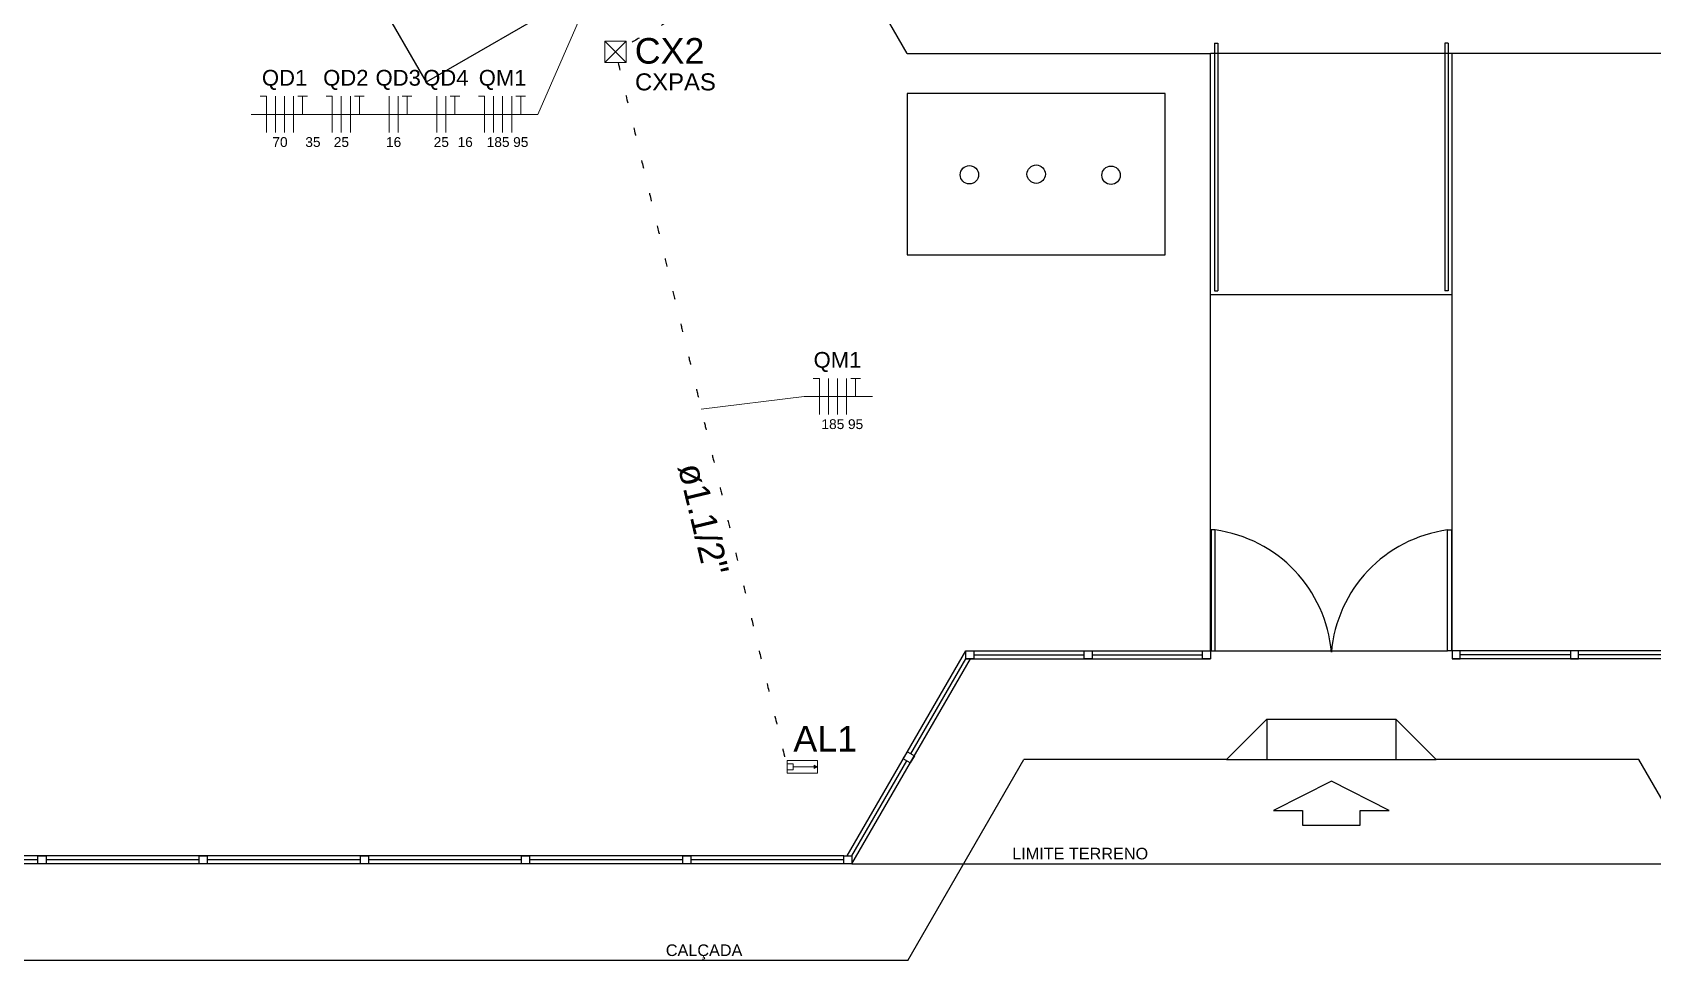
# Model space of a CAD drawing. Extents: x 175 to 700, y 53 to 250.
# Drawn here: x 355.23 to 375.33, y 171.11 to 182.64 of the extents above; entities that cross this region are included whole.
import ezdxf

# ---------------------------------------------------------------- set-up
doc = ezdxf.new("R2010")
doc.units = 0
doc.header["$LTSCALE"] = 2
doc.linetypes.add('DOT2', pattern=[3.175, 0, -3.175])
doc.linetypes.add('TRACEJADO_G', pattern=[0.375, 0.25, -0.125])
doc.layers.get('0').update_dxf_attribs({"linetype": 'CONTINUOUS'})
for name, color, linetype in [('A-PARED', 5, 'CONTINUOUS'), ('A-PISOS', 2, 'CONTINUOUS'), ('A-PISOS-CTEL', 2, 'TRACEJADO_G'), ('A-PISOS-NIVEL', 1, 'CONTINUOUS'), ('AR-PIS', 1, 'CONTINUOUS'), ('ARQ-EQP-VISTA', 1, 'CONTINUOUS'), ('ARQ-PIS-VISTA', 8, 'CONTINUOUS'), ('ARQ-SMB-1_100', 1, 'CONTINUOUS'), ('ARQ-TXT-1_075', 2, 'CONTINUOUS'), ('PORTAL_VTA_DIST', 2, 'CONTINUOUS'), ('PORTAL_VTA_PROX', 1, 'CONTINUOUS')]:
    doc.layers.add(name, color=color, linetype=linetype)
for name, color, linetype, lineweight in [('EL-Condutos', 4, 'CONTINUOUS', 30), ('EL-Fios', 9, 'CONTINUOUS', 20), ('EL-Textos condutos', 7, 'CONTINUOUS', 20), ('EL-Textos fios', 7, 'CONTINUOUS', 20), ('EL-Textos pontos', 5, 'CONTINUOUS', 20), ('P-SIMBOL', 5, 'CONTINUOUS', 20)]:
    doc.layers.add(name, color=color, linetype=linetype, lineweight=lineweight)
doc.styles.add('Arial', font='arial.ttf')
doc.styles.add('ESC-50-A20', font='arial.ttf', dxfattribs={"height": 0.1})

msp = doc.modelspace()

# ---------------------------------------------------------------- hatches: boundary and pattern name
at = {"layer": 'P-SIMBOL', "linetype": 'Continuous'}
msp.add_hatch(color=256, dxfattribs=at).paths.add_polyline_path([(364.973, 173.516), (364.929, 173.536), (364.929, 173.496)])

# ---------------------------------------------------------------- linework, layer by layer
at = {"color": 251}
for points in [[(366.911, 174.858), (366.811, 174.858), (366.811, 174.958), (366.911, 174.958)], [(368.379, 174.858), (368.279, 174.858), (368.279, 174.958), (368.379, 174.958)], [(369.848, 174.858), (369.748, 174.858), (369.748, 174.958), (369.848, 174.958)], [(372.848, 174.858), (372.948, 174.858), (372.948, 174.958), (372.848, 174.958)], [(374.316, 174.858), (374.416, 174.858), (374.416, 174.958), (374.316, 174.958)], [(366.173, 173.652), (366.123, 173.566), (366.036, 173.616), (366.086, 173.702)], [(355.398, 172.31), (355.298, 172.31), (355.298, 172.41), (355.398, 172.41)], [(357.398, 172.31), (357.298, 172.31), (357.298, 172.41), (357.398, 172.41)], [(359.398, 172.31), (359.298, 172.31), (359.298, 172.41), (359.398, 172.41)], [(361.398, 172.31), (361.298, 172.31), (361.298, 172.41), (361.398, 172.41)], [(363.398, 172.31), (363.298, 172.31), (363.298, 172.41), (363.398, 172.41)], [(365.398, 172.31), (365.298, 172.31), (365.298, 172.41), (365.398, 172.41)]]:
    msp.add_lwpolyline(points, close=True, dxfattribs=at)
at = {"layer": 'A-PARED', "color": 251}
msp.add_lwpolyline([(366.085, 179.876), (369.285, 179.876), (369.285, 181.876), (366.085, 181.876)], close=True, dxfattribs=at)
at = {"layer": 'A-PISOS', "color": 251}
for p in [(351.639, 196.698), (364.747, 184.694)]:
    msp.add_line(p, (360.114, 182.019), dxfattribs=at)
at = {"layer": 'A-PISOS-CTEL', "color": 251, "linetype": 'TRACEJADO_G', "ltscale": 150}
msp.add_line((365.398, 172.31), (377.298, 172.31), dxfattribs=at)
at = {"layer": 'A-PISOS-NIVEL', "color": 251}
for p, q in [((366.085, 182.376), (364.447, 185.213)), ((366.085, 182.376), (369.848, 182.376)), ((369.848, 174.958), (369.848, 182.376)), ((372.848, 182.376), (369.848, 182.376)), ((372.848, 174.958), (372.848, 182.376)), ((376.618, 182.376), (372.848, 182.376)), ((372.848, 179.376), (369.848, 179.376)), ((369.898, 179.426), (369.938, 179.426)), ((372.798, 179.426), (372.758, 179.426)), ((370.048, 173.608), (367.533, 173.608)), ((375.163, 173.608), (372.647, 173.608)), ((366.091, 171.11), (325.148, 171.11))]:
    msp.add_line(p, q, dxfattribs=at)
at = {"layer": 'AR-PIS', "color": 251, "ltscale": 10}
for p, q in [((366.129, 173.677), (366.811, 174.858)), ((366.911, 174.908), (368.279, 174.908)), ((368.379, 174.908), (369.748, 174.908)), ((374.316, 174.908), (372.948, 174.908)), ((375.785, 174.908), (374.416, 174.908)), ((365.398, 172.41), (366.079, 173.591)), ((355.298, 172.36), (353.398, 172.36)), ((357.298, 172.36), (355.398, 172.36)), ((359.298, 172.36), (357.398, 172.36)), ((361.298, 172.36), (359.398, 172.36)), ((363.298, 172.36), (361.398, 172.36)), ((365.298, 172.36), (363.398, 172.36))]:
    msp.add_line(p, q, dxfattribs=at)
at = {"layer": 'ARQ-EQP-VISTA', "color": 251}
for centre in [(366.857, 180.868), (367.685, 180.876), (368.614, 180.863)]:
    msp.add_circle(centre, 0.114, dxfattribs=at)
at = {"layer": 'ARQ-PIS-VISTA', "color": 251}
for p, q in [((369.898, 182.501), (369.898, 179.426)), ((369.898, 182.501), (369.938, 182.501)), ((369.938, 182.501), (369.938, 179.426)), ((372.758, 182.501), (372.758, 179.426)), ((372.798, 182.501), (372.758, 182.501)), ((372.798, 182.501), (372.798, 179.426)), ((370.048, 173.608), (370.548, 174.108)), ((370.548, 174.108), (372.147, 174.108)), ((370.548, 174.108), (370.548, 173.608)), ((372.147, 174.108), (372.147, 173.608)), ((372.647, 173.608), (372.147, 174.108)), ((370.048, 173.608), (372.647, 173.608))]:
    msp.add_line(p, q, dxfattribs=at)
at = {"layer": 'ARQ-SMB-1_100', "color": 251}
msp.add_lwpolyline([(371.707, 172.974), (372.066, 172.974), (371.348, 173.34), (370.629, 172.974), (370.989, 172.974), (370.989, 172.791), (371.707, 172.791), (371.707, 172.974)], dxfattribs=at)
at = {"layer": 'EL-Condutos', "linetype": 'DOT2', "ltscale": 0.05}
for points in [[(367.827, 185.479), (367.578, 185.336), (367.345, 185.202), (367.126, 185.076), (366.92, 184.958), (366.726, 184.846), (366.543, 184.741), (366.371, 184.642), (366.207, 184.548), (366.051, 184.458), (365.901, 184.372), (365.757, 184.289), (365.617, 184.209), (365.481, 184.131), (365.347, 184.054), (365.214, 183.977), (365.081, 183.901), (364.947, 183.824), (364.811, 183.746), (364.672, 183.666), (364.528, 183.583), (364.379, 183.497), (364.223, 183.408), (364.06, 183.314), (363.887, 183.215), (363.705, 183.11), (363.512, 182.999), (363.307, 182.881), (363.089, 182.755), (362.856, 182.622), (362.608, 182.479)], [(361.834, 183.649), (361.86, 183.597), (361.885, 183.547), (361.908, 183.5), (361.931, 183.456), (361.952, 183.414), (361.972, 183.375), (361.991, 183.337), (362.009, 183.301), (362.026, 183.266), (362.043, 183.233), (362.059, 183.201), (362.075, 183.17), (362.09, 183.139), (362.105, 183.109), (362.12, 183.08), (362.135, 183.05), (362.15, 183.02), (362.165, 182.99), (362.18, 182.96), (362.196, 182.928), (362.212, 182.896), (362.229, 182.863), (362.247, 182.828), (362.265, 182.792), (362.284, 182.754), (362.304, 182.714), (362.325, 182.671), (362.348, 182.627), (362.372, 182.58), (362.397, 182.53)], [(362.496, 182.264), (362.595, 181.847), (362.689, 181.457), (362.777, 181.091), (362.859, 180.748), (362.936, 180.426), (363.009, 180.122), (363.078, 179.835), (363.143, 179.564), (363.205, 179.305), (363.264, 179.058), (363.321, 178.82), (363.377, 178.59), (363.431, 178.365), (363.484, 178.143), (363.537, 177.923), (363.589, 177.703), (363.643, 177.48), (363.697, 177.254), (363.753, 177.021), (363.811, 176.78), (363.871, 176.53), (363.933, 176.268), (364, 175.992), (364.07, 175.7), (364.144, 175.391), (364.222, 175.063), (364.306, 174.713), (364.396, 174.34), (364.491, 173.942), (364.593, 173.516)]]:
    msp.add_spline(points, degree=3, dxfattribs=at)
at = {"layer": 'EL-Fios'}
for p, q in [((358.057, 181.843), (358.132, 181.843)), ((358.132, 181.393), (358.132, 181.843)), ((358.245, 181.393), (358.245, 181.843)), ((358.357, 181.393), (358.357, 181.843)), ((358.47, 181.393), (358.47, 181.843)), ((358.522, 181.843), (358.642, 181.843)), ((358.582, 181.618), (358.582, 181.843)), ((358.875, 181.843), (358.95, 181.843)), ((358.95, 181.393), (358.95, 181.843)), ((359.062, 181.393), (359.062, 181.843)), ((359.175, 181.393), (359.175, 181.843)), ((359.227, 181.843), (359.347, 181.843)), ((359.287, 181.618), (359.287, 181.843)), ((359.654, 181.393), (359.654, 181.843)), ((359.767, 181.393), (359.767, 181.843)), ((359.819, 181.843), (359.939, 181.843)), ((359.879, 181.618), (359.879, 181.843)), ((360.247, 181.393), (360.247, 181.843)), ((360.359, 181.393), (360.359, 181.843)), ((360.412, 181.843), (360.532, 181.843)), ((360.472, 181.618), (360.472, 181.843)), ((360.764, 181.843), (360.839, 181.843)), ((360.839, 181.393), (360.839, 181.843)), ((360.952, 181.393), (360.952, 181.843)), ((361.064, 181.393), (361.064, 181.843)), ((361.177, 181.393), (361.177, 181.843)), ((361.229, 181.843), (361.349, 181.843)), ((361.289, 181.618), (361.289, 181.843)), ((364.919, 178.34), (364.994, 178.34)), ((364.994, 177.89), (364.994, 178.34)), ((365.107, 177.89), (365.107, 178.34)), ((365.219, 177.89), (365.219, 178.34)), ((365.332, 177.89), (365.332, 178.34)), ((365.384, 178.34), (365.504, 178.34)), ((365.444, 178.115), (365.444, 178.34))]:
    msp.add_line(p, q, dxfattribs=at)
at = {"layer": 'EL-Textos fios'}
for p, q in [((362.13, 183.061), (361.5, 181.618)), ((361.5, 181.618), (357.945, 181.618)), ((363.529, 177.956), (364.806, 178.115)), ((364.806, 178.115), (365.655, 178.115))]:
    msp.add_line(p, q, dxfattribs=at)
at = {"layer": 'P-SIMBOL'}
for p, q in [((362.331, 182.529), (362.596, 182.529)), ((362.331, 182.529), (362.331, 182.264)), ((362.331, 182.529), (362.596, 182.264)), ((362.596, 182.529), (362.331, 182.264)), ((362.596, 182.529), (362.596, 182.264)), ((362.331, 182.264), (362.596, 182.264)), ((364.593, 173.594), (364.593, 173.438)), ((364.593, 173.594), (364.973, 173.594)), ((364.631, 173.554), (364.593, 173.554)), ((364.631, 173.554), (364.668, 173.554)), ((364.668, 173.516), (364.668, 173.554)), ((364.668, 173.516), (364.929, 173.516)), ((364.668, 173.516), (364.668, 173.479)), ((364.973, 173.516), (364.929, 173.536)), ((364.929, 173.536), (364.929, 173.496)), ((364.973, 173.516), (364.929, 173.496)), ((364.973, 173.594), (364.973, 173.438)), ((364.631, 173.479), (364.593, 173.479)), ((364.593, 173.438), (364.973, 173.438)), ((364.631, 173.479), (364.668, 173.479))]:
    msp.add_line(p, q, dxfattribs=at)
at = {"layer": 'PORTAL_VTA_DIST', "color": 251}
for centre, start, end in [((369.677, 174.797), 4.8292, 82.1801), ((373.019, 174.797), 97.8199, 175.1708)]:
    msp.add_arc(centre, 1.677, start, end, dxfattribs=at)
at = {"layer": 'PORTAL_VTA_PROX', "color": 251}
for p, q in [((365.34, 172.41), (366.811, 174.958)), ((366.811, 174.958), (369.848, 174.958)), ((369.905, 174.958), (372.79, 174.958)), ((375.885, 174.958), (372.848, 174.958)), ((365.398, 172.31), (366.869, 174.858)), ((366.811, 174.858), (369.848, 174.858)), ((375.885, 174.858), (372.848, 174.858)), ((366.091, 171.11), (367.533, 173.608)), ((376.605, 171.11), (375.163, 173.608)), ((365.298, 172.41), (325.448, 172.41)), ((365.298, 172.31), (325.448, 172.31))]:
    msp.add_line(p, q, dxfattribs=at)
for points in [[(369.855, 174.958), (369.905, 174.958), (369.905, 176.458), (369.855, 176.458)], [(372.84, 174.958), (372.79, 174.958), (372.79, 176.458), (372.84, 176.458)]]:
    msp.add_lwpolyline(points, close=True, dxfattribs=at)

# ---------------------------------------------------------------- texts
at = {"layer": 'ARQ-TXT-1_075', "color": 251, "style": 'ESC-50-A20'}
for s, p in [('LIMITE TERRENO', (367.387, 172.367)), ('CALÇADA ', (363.089, 171.167))]:
    msp.add_text(s, height=0.144, dxfattribs=at).set_placement(p)
at = {"layer": 'EL-Textos condutos', "insert": (363.394, 176.553), "char_height": 0.3177, "width": 2.66868, "attachment_point": 8, "rotation": 283.4872, "line_spacing_factor": 0.798, "style": 'Arial'}
msp.add_mtext('ø1.1/2"', dxfattribs=at)
at = {"layer": 'EL-Textos fios', "attachment_point": 8, "line_spacing_factor": 0.798, "style": 'Arial'}
for s, insert, char_height, width in [('QD1', (358.358, 181.921), 0.1959, 0.70529), ('QD2', (359.118, 181.921), 0.1959, 0.70529), ('QD3', (359.768, 181.921), 0.1959, 0.70529), ('QD4', (360.359, 181.921), 0.1959, 0.70529), ('QM1', (361.064, 181.921), 0.1959, 0.70529), ('70', (358.301, 181.212), 0.1218, 0.29228), ('35', (358.71, 181.212), 0.1218, 0.29228), ('25', (359.063, 181.212), 0.1218, 0.29228), ('16', (359.711, 181.212), 0.1218, 0.29228), ('25', (360.303, 181.212), 0.1218, 0.29228), ('16', (360.599, 181.212), 0.1218, 0.29228), ('185', (361.008, 181.212), 0.1218, 0.43843), ('95', (361.289, 181.212), 0.1218, 0.29228), ('QM1', (365.219, 178.418), 0.1959, 0.70529), ('185', (365.162, 177.709), 0.1218, 0.43843), ('95', (365.444, 177.709), 0.1218, 0.29228)]:
    msp.add_mtext(s, dxfattribs=dict(at, insert=insert, char_height=char_height, width=width))
at = {"layer": 'EL-Textos pontos', "line_spacing_factor": 0.798, "style": 'Arial'}
for s, insert, char_height, width, attachment_point in [('CX2', (362.704, 182.244), 0.3177, 1.14372, 7), ('CXPAS', (363.208, 181.913), 0.2118, 1.2708, 8), ('AL1', (364.672, 173.706), 0.3177, 1.14372, 7)]:
    msp.add_mtext(s, dxfattribs=dict(at, insert=insert, char_height=char_height, width=width, attachment_point=attachment_point))

doc.saveas('drawing.dxf')
